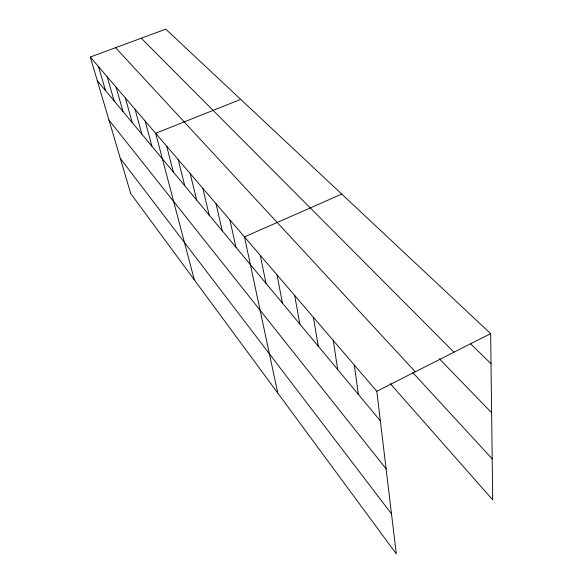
<?xml version="1.0" encoding="UTF-8"?>
<svg xmlns="http://www.w3.org/2000/svg" width="583" height="583" viewBox="0 0 583 583"><rect width="100%" height="100%" fill="white"/><g stroke="black" fill="none" stroke-linecap="round" stroke-linejoin="round"><path stroke-width="0.87" d="M376.793 391.259L490.646 333.644L165.776 29.15L90.292 57.032L130.73 193.592L396.302 553.85L376.793 391.259L90.292 57.032M341.747 194.081L244.466 236.887L277.785 393.08M240.721 99.394L155.661 133.296L194.321 279.855M470.394 343.642L491.017 363.705M141.224 38.216L453.975 352.198M439.247 358.713L491.629 412.735M115.565 47.697L415.278 371.779M412.728 372.544L492.198 458.85M390.202 383.57L492.708 499.871L490.646 333.644M97.266 80.592L380.335 420.795M108.955 120.054L386.099 468.841M120.309 158.408L391.506 513.893M98.556 66.673L105.523 90.511M107.141 76.686L114.093 100.808M116.068 87.107L122.998 111.513M125.367 97.944L132.261 122.641M135.045 109.24L141.902 134.228M145.138 121.009L151.944 146.304M166.658 146.122L173.34 172.014M178.158 159.531L184.753 185.729M190.189 173.566L196.682 200.071M202.789 188.265L209.173 215.076M216.001 203.686L222.254 230.802M229.877 219.871L235.969 247.294M260.295 255.354L265.994 283.374M277.012 274.848L282.464 303.167M294.677 295.464L299.851 324.061M313.392 317.29L318.238 346.164M333.243 340.45L337.71 369.564M354.333 365.053L358.37 394.4"/></g></svg>
